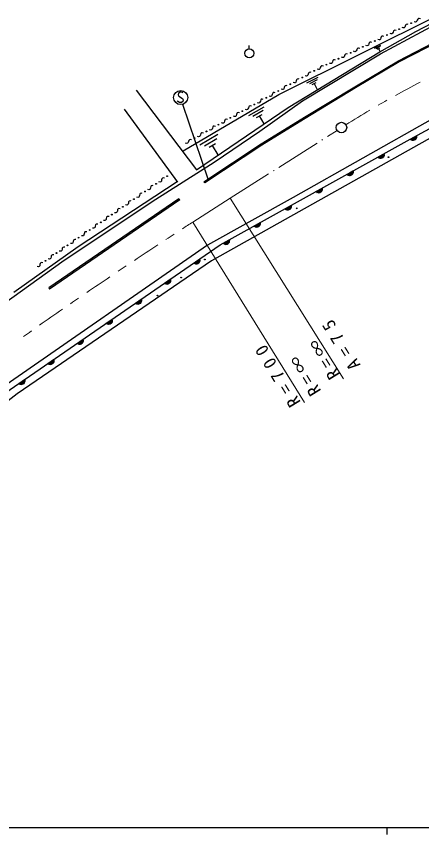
# Model space of a CAD drawing. Units: millimetres, scale not verified. Extents: x 40000 to 680000, y 20000 to 380000.
# Drawn here: x 115147 to 172954, y 204000 to 320626 of the extents above; entities that cross this region are included whole.
import ezdxf

# ---------------------------------------------------------------- set-up
doc = ezdxf.new("R2010")
doc.units = ezdxf.units.MM
doc.header["$LTSCALE"] = 1000
doc.linetypes.add('USER2', pattern=[8.199999, 6.452459, -0.806557, 0.134426, -0.806557])
for name, color, linetype, lineweight in [('M-BGD', 7, 'Continuous', 25), ('M-BMK', 2, 'Continuous', 13), ('M-BMK-OTRS', 5, 'Continuous', 25), ('M-BMK-SRVR', 3, 'Continuous', 25), ('M-STR-HTXT', 7, 'Continuous', 13), ('M-STR-STR3', 7, 'Continuous', 25), ('M-STR-STRC', 7, 'Continuous', 25), ('M-TTL-BAND', 7, 'Continuous', 25)]:
    doc.layers.add(name, color=color, linetype=linetype, lineweight=lineweight)
doc.styles.add('ＭＳ ゴシック', font='')
doc.styles.get('ＭＳ ゴシック').set_extended_font_data('MS Gothic')

msp = doc.modelspace()

# ---------------------------------------------------------------- linework, layer by layer
at = {"layer": 'M-BGD'}
for p, q in [((152596, 309476), (180597, 323434)), ((172061, 319816), (171902, 319867)), ((172186, 319834), (172061, 319816)), ((172277, 319922), (172186, 319834)), ((172334, 320078), (172277, 319922)), ((172392, 320235), (172334, 320078)), ((172483, 320322), (172392, 320235)), ((172608, 320340), (172483, 320322)), ((172767, 320290), (172608, 320340)), ((167092, 315280), (174881, 319477)), ((168933, 318545), (168876, 318389)), ((169025, 318633), (168933, 318545)), ((169150, 318651), (169025, 318633)), ((169308, 318600), (169150, 318651)), ((170332, 318972), (170173, 319022)), ((170457, 318990), (170332, 318972)), ((170548, 319077), (170457, 318990)), ((170605, 319234), (170548, 319077)), ((170663, 319390), (170605, 319234)), ((170754, 319478), (170663, 319390)), ((170879, 319496), (170754, 319478)), ((171037, 319445), (170879, 319496)), ((166873, 317282), (166714, 317333)), ((166998, 317300), (166873, 317282)), ((167089, 317388), (166998, 317300)), ((167147, 317544), (167089, 317388)), ((167204, 317701), (167147, 317544)), ((167295, 317788), (167204, 317701)), ((167420, 317806), (167295, 317788)), ((167579, 317755), (167420, 317806)), ((168602, 318127), (168444, 318178)), ((168728, 318145), (168602, 318127)), ((168819, 318232), (168728, 318145)), ((168876, 318389), (168819, 318232)), ((148371, 316017), (148371, 316459)), ((163837, 316099), (163746, 316011)), ((163962, 316117), (163837, 316099)), ((164121, 316066), (163962, 316117)), ((165144, 316437), (164985, 316488)), ((165269, 316456), (165144, 316437)), ((165360, 316543), (165269, 316456)), ((165418, 316700), (165360, 316543)), ((165475, 316856), (165418, 316700)), ((165566, 316943), (165475, 316856)), ((165691, 316962), (165566, 316943)), ((165850, 316911), (165691, 316962)), ((166220, 316090), (167115, 316536)), ((167043, 316321), (166435, 316018)), ((166649, 315946), (166971, 316106)), ((155955, 308582), (167092, 315280)), ((161959, 315010), (161902, 314854)), ((162017, 315167), (161959, 315010)), ((162108, 315254), (162017, 315167)), ((162233, 315272), (162108, 315254)), ((162392, 315221), (162233, 315272)), ((163415, 315593), (163256, 315644)), ((163540, 315611), (163415, 315593)), ((163631, 315698), (163540, 315611)), ((163688, 315855), (163631, 315698)), ((163746, 316011), (163688, 315855)), ((166810, 316026), (167042, 315561)), ((159957, 313903), (159798, 313954)), ((160082, 313921), (159957, 313903)), ((160173, 314009), (160082, 313921)), ((160230, 314165), (160173, 314009)), ((160288, 314322), (160230, 314165)), ((160379, 314409), (160288, 314322)), ((160504, 314428), (160379, 314409)), ((160662, 314377), (160504, 314428)), ((161686, 314748), (161527, 314799)), ((161811, 314766), (161686, 314748)), ((161902, 314854), (161811, 314766)), ((156923, 312647), (156835, 312552)), ((157049, 312672), (156923, 312647)), ((157214, 312630), (157049, 312672)), ((158227, 313059), (158069, 313110)), ((158352, 313077), (158227, 313059)), ((158444, 313164), (158352, 313077)), ((158501, 313321), (158444, 313164)), ((158558, 313477), (158501, 313321)), ((158650, 313565), (158558, 313477)), ((158774, 313583), (158650, 313565)), ((158933, 313532), (158774, 313583)), ((155076, 311430), (155027, 311267)), ((155125, 311593), (155076, 311430)), ((155213, 311687), (155125, 311593)), ((155339, 311713), (155213, 311687)), ((155503, 311670), (155339, 311713)), ((156523, 312107), (156359, 312150)), ((156649, 312133), (156523, 312107)), ((156581, 311154), (158192, 311957)), ((156737, 312227), (156649, 312133)), ((156786, 312390), (156737, 312227)), ((156835, 312552), (156786, 312390)), ((158062, 311571), (156967, 311024)), ((153103, 310188), (152938, 310230)), ((153317, 310308), (153229, 310214)), ((153366, 310470), (153317, 310308)), ((153415, 310633), (153366, 310470)), ((153503, 310727), (153415, 310633)), ((153629, 310753), (153503, 310727)), ((153793, 310710), (153629, 310753)), ((154813, 311147), (154648, 311190)), ((154939, 311173), (154813, 311147)), ((155027, 311267), (154939, 311173)), ((157353, 310895), (157933, 311184)), ((157643, 311040), (158061, 310202)), ((132227, 310118), (140862, 298773)), ((138958, 301477), (152596, 309476)), ((151393, 309228), (151228, 309271)), ((151519, 309254), (151393, 309228)), ((151606, 309348), (151519, 309254)), ((151656, 309511), (151606, 309348)), ((151705, 309673), (151656, 309511)), ((151793, 309767), (151705, 309673)), ((151919, 309793), (151793, 309767)), ((152083, 309751), (151919, 309793)), ((153229, 310214), (153103, 310188)), ((149683, 308268), (149518, 308311)), ((149809, 308294), (149683, 308268)), ((149896, 308388), (149809, 308294)), ((149856, 304251), (155955, 308582)), ((149946, 308551), (149896, 308388)), ((149995, 308714), (149946, 308551)), ((150083, 308808), (149995, 308714)), ((150209, 308834), (150083, 308808)), ((150373, 308791), (150209, 308834)), ((130524, 307411), (138148, 297007)), ((146575, 306794), (146525, 306632)), ((146662, 306888), (146575, 306794)), ((146789, 306914), (146662, 306888)), ((146953, 306871), (146789, 306914)), ((147972, 307309), (147808, 307351)), ((148099, 307334), (147972, 307309)), ((148186, 307429), (148099, 307334)), ((148236, 307591), (148186, 307429)), ((148285, 307754), (148236, 307591)), ((148373, 307848), (148285, 307754)), ((148316, 306489), (150473, 307754)), ((148499, 307874), (148373, 307848)), ((148663, 307831), (148499, 307874)), ((150330, 307206), (148864, 306347)), ((144815, 305672), (144766, 305509)), ((144865, 305834), (144815, 305672)), ((144952, 305929), (144865, 305834)), ((145078, 305954), (144952, 305929)), ((145243, 305912), (145078, 305954)), ((146262, 306349), (146098, 306392)), ((146388, 306375), (146262, 306349)), ((146476, 306469), (146388, 306375)), ((146525, 306632), (146476, 306469)), ((149411, 306204), (150188, 306659)), ((149799, 306431), (150457, 305310)), ((171323, 303135), (176729, 306064)), ((142842, 304430), (142678, 304472)), ((142968, 304455), (142842, 304430)), ((143056, 304550), (142968, 304455)), ((176461, 304589), (142983, 285790)), ((143105, 304712), (143056, 304550)), ((143155, 304875), (143105, 304712)), ((143242, 304969), (143155, 304875)), ((143368, 304995), (143242, 304969)), ((143533, 304952), (143368, 304995)), ((144552, 305389), (144388, 305432)), ((144678, 305415), (144552, 305389)), ((144766, 305509), (144678, 305415)), ((141132, 303470), (140968, 303512)), ((141258, 303496), (141132, 303470)), ((141346, 303590), (141258, 303496)), ((141316, 302305), (143904, 303822)), ((141395, 303752), (141346, 303590)), ((141444, 303915), (141395, 303752)), ((141532, 304009), (141444, 303915)), ((141658, 304035), (141532, 304009)), ((141823, 303992), (141658, 304035)), ((143347, 299827), (149856, 304251)), ((171323, 303135), (172202, 303611)), ((171386, 303101), (172195, 303540)), ((172206, 303477), (171433, 303058)), ((171479, 303015), (172217, 303415)), ((172193, 303334), (171560, 302991)), ((171641, 302967), (172169, 303253)), ((172179, 303235), (172119, 303134)), ((172219, 303370), (172179, 303235)), ((172202, 303611), (172224, 303487)), ((172224, 303487), (172219, 303370)), ((139422, 302510), (139257, 302553)), ((139548, 302536), (139422, 302510)), ((139636, 302630), (139548, 302536)), ((139685, 302793), (139636, 302630)), ((139734, 302955), (139685, 302793)), ((139822, 303050), (139734, 302955)), ((139948, 303075), (139822, 303050)), ((140112, 303033), (139948, 303075)), ((143733, 303165), (141973, 302133)), ((142630, 301962), (143562, 302508)), ((143096, 302235), (143885, 300890)), ((144196, 288049), (171323, 303135)), ((171415, 303049), (171323, 303135)), ((171515, 302989), (171415, 303049)), ((171651, 302949), (171515, 302989)), ((171767, 302944), (171651, 302949)), ((172110, 303152), (171758, 302962)), ((171892, 302966), (171767, 302944)), ((172033, 303042), (171892, 302966)), ((172119, 303134), (172033, 303042)), ((166696, 300562), (167570, 301048)), ((166760, 300529), (167564, 300976)), ((167576, 300914), (166806, 300486)), ((167570, 301048), (167593, 300924)), ((167593, 300924), (167589, 300807)), ((134499, 294253), (143347, 299827)), ((166789, 300477), (166696, 300562)), ((166890, 300418), (166789, 300477)), ((166853, 300444), (167587, 300852)), ((167026, 300379), (166890, 300418)), ((167564, 300770), (166935, 300420)), ((167016, 300397), (167541, 300689)), ((167143, 300376), (167026, 300379)), ((167482, 300588), (167133, 300393)), ((167267, 300399), (167143, 300376)), ((167407, 300477), (167267, 300399)), ((167492, 300570), (167407, 300477)), ((167550, 300671), (167492, 300570)), ((167589, 300807), (167550, 300671)), ((162282, 298108), (163156, 298594)), ((163156, 298594), (163180, 298469)), ((135893, 297468), (135860, 297305)), ((135970, 297568), (135893, 297468)), ((136090, 297605), (135970, 297568)), ((136255, 297579), (136090, 297605)), ((162376, 298022), (162282, 298108)), ((162347, 298075), (163151, 298522)), ((162477, 297964), (162376, 298022)), ((163162, 298459), (162393, 298032)), ((162440, 297989), (163174, 298397)), ((162613, 297925), (162477, 297964)), ((163151, 298316), (162521, 297966)), ((162603, 297942), (163127, 298234)), ((162729, 297921), (162613, 297925)), ((163069, 298133), (162719, 297939)), ((162854, 297945), (162729, 297921)), ((162993, 298022), (162854, 297945)), ((163079, 298116), (162993, 298022)), ((163137, 298217), (163079, 298116)), ((163176, 298353), (163137, 298217)), ((163180, 298469), (163176, 298353)), ((134316, 296372), (134283, 296209)), ((134393, 296472), (134316, 296372)), ((134513, 296509), (134393, 296472)), ((134678, 296483), (134513, 296509)), ((135630, 297005), (135466, 297031)), ((135751, 297042), (135630, 297005)), ((135828, 297142), (135751, 297042)), ((135860, 297305), (135828, 297142)), ((132706, 295113), (132673, 294949)), ((132739, 295276), (132706, 295113)), ((132816, 295376), (132739, 295276)), ((132936, 295413), (132816, 295376)), ((133100, 295387), (132936, 295413)), ((134053, 295909), (133889, 295935)), ((134174, 295946), (134053, 295909)), ((134250, 296046), (134174, 295946)), ((134283, 296209), (134250, 296046)), ((157869, 295653), (158743, 296139)), ((157962, 295568), (157869, 295653)), ((157933, 295620), (158737, 296067)), ((158063, 295509), (157962, 295568)), ((158749, 296005), (157980, 295577)), ((158026, 295535), (158760, 295943)), ((158199, 295471), (158063, 295509)), ((158737, 295861), (158108, 295511)), ((158190, 295488), (158714, 295780)), ((158316, 295467), (158199, 295471)), ((158656, 295679), (158306, 295484)), ((158440, 295490), (158316, 295467)), ((158580, 295568), (158440, 295490)), ((158665, 295661), (158580, 295568)), ((158724, 295762), (158665, 295661)), ((158762, 295898), (158724, 295762)), ((158743, 296139), (158766, 296015)), ((158766, 296015), (158762, 295898)), ((121618, 285641), (134499, 294253)), ((131129, 294016), (131096, 293853)), ((131162, 294179), (131129, 294016)), ((131238, 294279), (131162, 294179)), ((131359, 294316), (131238, 294279)), ((131523, 294290), (131359, 294316)), ((132476, 294812), (132312, 294838)), ((132597, 294849), (132476, 294812)), ((132673, 294949), (132597, 294849)), ((129519, 292757), (129443, 292657)), ((129552, 292920), (129519, 292757)), ((129585, 293083), (129552, 292920)), ((129661, 293183), (129585, 293083)), ((129782, 293220), (129661, 293183)), ((129946, 293194), (129782, 293220)), ((130899, 293716), (130735, 293742)), ((131020, 293753), (130899, 293716)), ((131096, 293853), (131020, 293753)), ((153456, 293199), (154330, 293685)), ((153549, 293113), (153456, 293199)), ((153520, 293166), (154324, 293613)), ((153650, 293055), (153549, 293113)), ((154336, 293551), (153566, 293123)), ((153613, 293080), (154347, 293488)), ((153786, 293016), (153650, 293055)), ((154324, 293407), (153695, 293057)), ((153776, 293034), (154301, 293325)), ((153903, 293012), (153786, 293016)), ((154242, 293224), (153893, 293030)), ((154027, 293036), (153903, 293012)), ((154167, 293113), (154027, 293036)), ((154252, 293207), (154167, 293113)), ((154310, 293308), (154252, 293207)), ((154349, 293444), (154310, 293308)), ((154330, 293685), (154353, 293560)), ((154353, 293560), (154349, 293444)), ((127942, 291661), (127865, 291560)), ((127975, 291824), (127942, 291661)), ((128008, 291987), (127975, 291824)), ((128084, 292087), (128008, 291987)), ((128205, 292124), (128084, 292087)), ((128369, 292098), (128205, 292124)), ((129322, 292620), (129158, 292646)), ((129443, 292657), (129322, 292620)), ((126168, 290427), (126003, 290453)), ((126288, 290464), (126168, 290427)), ((126365, 290564), (126288, 290464)), ((126398, 290727), (126365, 290564)), ((126431, 290891), (126398, 290727)), ((126507, 290991), (126431, 290891)), ((126628, 291028), (126507, 290991)), ((126792, 291002), (126628, 291028)), ((127745, 291523), (127581, 291550)), ((127865, 291560), (127745, 291523)), ((149042, 290744), (149916, 291230)), ((149136, 290659), (149042, 290744)), ((149106, 290711), (149910, 291158)), ((149237, 290600), (149136, 290659)), ((149922, 291096), (149153, 290668)), ((149200, 290626), (149934, 291034)), ((149373, 290562), (149237, 290600)), ((149911, 290952), (149281, 290602)), ((149363, 290579), (149887, 290871)), ((149489, 290558), (149373, 290562)), ((149829, 290770), (149479, 290575)), ((149613, 290581), (149489, 290558)), ((149753, 290659), (149613, 290581)), ((149839, 290752), (149753, 290659)), ((149897, 290853), (149839, 290752)), ((149936, 290989), (149897, 290853)), ((149916, 291230), (149940, 291106)), ((149940, 291106), (149936, 290989)), ((124591, 289331), (124426, 289357)), ((124711, 289368), (124591, 289331)), ((124788, 289468), (124711, 289368)), ((124821, 289631), (124788, 289468)), ((124854, 289794), (124821, 289631)), ((124930, 289894), (124854, 289794)), ((125051, 289931), (124930, 289894)), ((125215, 289905), (125051, 289931)), ((123014, 288235), (122849, 288261)), ((123134, 288272), (123014, 288235)), ((123211, 288372), (123134, 288272)), ((123244, 288535), (123211, 288372)), ((123276, 288698), (123244, 288535)), ((123353, 288798), (123276, 288698)), ((123474, 288835), (123353, 288798)), ((123638, 288809), (123474, 288835)), ((144629, 288290), (145503, 288776)), ((144722, 288204), (144629, 288290)), ((144693, 288257), (145497, 288704)), ((144823, 288146), (144722, 288204)), ((145509, 288642), (144740, 288214)), ((144786, 288171), (145520, 288580)), ((144959, 288107), (144823, 288146)), ((145497, 288498), (144868, 288148)), ((144949, 288125), (145474, 288416)), ((145076, 288103), (144959, 288107)), ((145416, 288315), (145066, 288121)), ((145200, 288127), (145076, 288103)), ((145340, 288204), (145200, 288127)), ((145425, 288298), (145340, 288204)), ((145484, 288399), (145425, 288298)), ((145522, 288535), (145484, 288399)), ((145503, 288776), (145526, 288651)), ((145526, 288651), (145522, 288535)), ((113482, 266913), (144196, 288049)), ((121437, 287138), (121272, 287165)), ((121557, 287175), (121437, 287138)), ((121634, 287275), (121557, 287175)), ((121667, 287439), (121634, 287275)), ((121699, 287602), (121667, 287439)), ((121776, 287702), (121699, 287602)), ((121896, 287739), (121776, 287702)), ((122061, 287713), (121896, 287739)), ((142983, 285790), (115285, 266808)), ((119860, 286042), (119695, 286068)), ((119980, 286079), (119860, 286042)), ((120057, 286179), (119980, 286079)), ((120089, 286342), (120057, 286179)), ((120122, 286506), (120089, 286342)), ((120199, 286606), (120122, 286506)), ((120319, 286642), (120199, 286606)), ((120484, 286616), (120319, 286642)), ((140444, 285467), (141268, 286034)), ((140511, 285440), (141269, 285962)), ((141286, 285901), (140561, 285402)), ((140612, 285364), (141304, 285840)), ((141288, 285757), (140695, 285349)), ((141268, 286034), (141303, 285912)), ((141310, 285796), (141284, 285657)), ((141303, 285912), (141310, 285796)), ((100403, 270426), (121618, 285641)), ((118282, 284946), (118118, 284972)), ((118403, 284983), (118282, 284946)), ((118480, 285083), (118403, 284983)), ((118512, 285246), (118480, 285083)), ((118545, 285409), (118512, 285246)), ((118622, 285509), (118545, 285409)), ((118742, 285546), (118622, 285509)), ((118907, 285520), (118742, 285546)), ((140545, 285391), (140444, 285467)), ((140651, 285342), (140545, 285391)), ((140790, 285317), (140651, 285342)), ((140779, 285333), (141273, 285673)), ((140906, 285324), (140790, 285317)), ((141225, 285567), (140895, 285340)), ((141028, 285359), (140906, 285324)), ((141160, 285450), (141028, 285359)), ((141236, 285551), (141160, 285450)), ((141284, 285657), (141236, 285551)), ((136284, 282604), (137108, 283171)), ((136385, 282528), (136284, 282604)), ((136351, 282577), (137109, 283099)), ((136491, 282480), (136385, 282528)), ((137126, 283038), (136401, 282539)), ((136452, 282501), (137144, 282978)), ((136630, 282454), (136491, 282480)), ((137128, 282894), (136535, 282486)), ((136619, 282470), (137113, 282811)), ((136746, 282461), (136630, 282454)), ((137065, 282704), (136735, 282478)), ((136868, 282496), (136746, 282461)), ((137000, 282587), (136868, 282496)), ((137076, 282688), (137000, 282587)), ((137124, 282794), (137076, 282688)), ((137108, 283171), (137143, 283050)), ((137150, 282933), (137124, 282794)), ((137143, 283050), (137150, 282933)), ((132124, 279741), (132947, 280308)), ((132191, 279715), (132949, 280236)), ((132966, 280175), (132241, 279677)), ((132292, 279638), (132984, 280115)), ((132968, 280031), (132375, 279623)), ((132459, 279608), (132953, 279948)), ((132964, 279931), (132916, 279825)), ((132947, 280308), (132983, 280187)), ((132990, 280070), (132964, 279931)), ((132983, 280187), (132990, 280070)), ((132225, 279665), (132124, 279741)), ((132331, 279617), (132225, 279665)), ((132470, 279591), (132331, 279617)), ((132586, 279598), (132470, 279591)), ((132904, 279842), (132575, 279615)), ((132708, 279634), (132586, 279598)), ((132840, 279724), (132708, 279634)), ((132916, 279825), (132840, 279724)), ((127964, 276879), (128787, 277445)), ((128065, 276802), (127964, 276879)), ((128031, 276852), (128789, 277373)), ((128171, 276754), (128065, 276802)), ((128806, 277313), (128081, 276814)), ((128132, 276776), (128824, 277252)), ((128310, 276728), (128171, 276754)), ((128808, 277168), (128215, 276760)), ((128298, 276745), (128793, 277085)), ((128426, 276736), (128310, 276728)), ((128744, 276979), (128415, 276752)), ((128548, 276771), (128426, 276736)), ((128680, 276861), (128548, 276771)), ((128756, 276962), (128680, 276861)), ((128804, 277069), (128756, 276962)), ((128787, 277445), (128823, 277324)), ((128830, 277208), (128804, 277069)), ((128823, 277324), (128830, 277208)), ((123803, 274016), (124627, 274583)), ((123871, 273989), (124628, 274511)), ((124646, 274450), (123921, 273951)), ((123972, 273913), (124664, 274389)), ((124648, 274306), (124055, 273897)), ((124138, 273882), (124633, 274222)), ((124584, 274116), (124255, 273889)), ((124596, 274100), (124519, 273999)), ((124644, 274206), (124596, 274100)), ((124627, 274583), (124662, 274461)), ((124670, 274345), (124644, 274206)), ((124662, 274461), (124670, 274345)), ((123905, 273940), (123803, 274016)), ((124011, 273891), (123905, 273940)), ((124150, 273866), (124011, 273891)), ((124266, 273873), (124150, 273866)), ((124388, 273908), (124266, 273873)), ((124519, 273999), (124388, 273908)), ((119643, 271153), (120467, 271720)), ((119744, 271077), (119643, 271153)), ((119710, 271126), (120468, 271648)), ((119850, 271028), (119744, 271077)), ((120486, 271587), (119761, 271088)), ((119811, 271050), (120503, 271526)), ((119990, 271003), (119850, 271028)), ((120488, 271443), (119895, 271035)), ((119978, 271019), (120472, 271359)), ((120106, 271010), (119990, 271003)), ((120424, 271253), (120095, 271027)), ((120228, 271045), (120106, 271010)), ((120359, 271136), (120228, 271045)), ((120435, 271237), (120359, 271136)), ((120484, 271343), (120435, 271237)), ((120467, 271720), (120502, 271598)), ((120510, 271482), (120484, 271343)), ((120502, 271598), (120510, 271482)), ((115483, 268290), (116307, 268857)), ((115584, 268214), (115483, 268290)), ((115550, 268263), (116308, 268785)), ((116326, 268724), (115601, 268225)), ((115651, 268187), (116343, 268664)), ((116328, 268580), (115735, 268172)), ((115818, 268157), (116312, 268497)), ((116264, 268390), (115935, 268164)), ((116199, 268273), (116067, 268182)), ((116275, 268374), (116199, 268273)), ((116324, 268480), (116275, 268374)), ((116307, 268857), (116342, 268736)), ((116349, 268619), (116324, 268480)), ((116342, 268736), (116349, 268619)), ((115690, 268166), (115584, 268214)), ((115829, 268140), (115690, 268166)), ((115946, 268147), (115829, 268140)), ((116067, 268182), (115946, 268147)), ((115285, 266808), (82407, 241762))]:
    msp.add_line(p, q, dxfattribs=at)
for centre, radius in [((171470, 319656), 57.7), ((171470, 319656), 38.5), ((171470, 319656), 19.2), ((171470, 319656), 1.9), ((169741, 318811), 57.7), ((169741, 318811), 38.5), ((169741, 318811), 19.2), ((169741, 318811), 1.9), ((168011, 317967), 57.7), ((168011, 317967), 38.5), ((168011, 317967), 19.2), ((168011, 317967), 1.9), ((164553, 316277), 57.7), ((164553, 316277), 38.5), ((164553, 316277), 19.2), ((164553, 316277), 1.9), ((166282, 317122), 57.7), ((166282, 317122), 38.5), ((166282, 317122), 19.2), ((166282, 317122), 1.9), ((148371, 315371), 646), ((162824, 315432), 57.7), ((162824, 315432), 38.5), ((162824, 315432), 19.2), ((162824, 315432), 1.9), ((159366, 313743), 57.7), ((159366, 313743), 38.5), ((159366, 313743), 19.2), ((159366, 313743), 1.9), ((161095, 314588), 57.7), ((161095, 314588), 38.5), ((161095, 314588), 19.2), ((161095, 314588), 1.9), ((157641, 312870), 58.8), ((157641, 312870), 39.2), ((157641, 312870), 19.6), ((157641, 312870), 2), ((155931, 311910), 58.8), ((155931, 311910), 39.2), ((155931, 311910), 19.6), ((155931, 311910), 2), ((154221, 310950), 58.8), ((154221, 310950), 39.2), ((154221, 310950), 19.6), ((154221, 310950), 2), ((150801, 309031), 58.8), ((150801, 309031), 39.2), ((152511, 309991), 58.8), ((152511, 309991), 39.2), ((152511, 309991), 19.6), ((152511, 309991), 2), ((149091, 308071), 58.8), ((149091, 308071), 39.2), ((149091, 308071), 19.6), ((149091, 308071), 2), ((150801, 309031), 19.6), ((150801, 309031), 2), ((147381, 307111), 58.8), ((147381, 307111), 39.2), ((147381, 307111), 19.6), ((147381, 307111), 2), ((145670, 306152), 58.8), ((145670, 306152), 39.2), ((145670, 306152), 19.6), ((145670, 306152), 2), ((143960, 305192), 58.8), ((143960, 305192), 39.2), ((143960, 305192), 19.6), ((143960, 305192), 2), ((140540, 303273), 58.8), ((140540, 303273), 39.2), ((140540, 303273), 19.6), ((140540, 303273), 2), ((142250, 304232), 58.8), ((142250, 304232), 39.2), ((142250, 304232), 19.6), ((142250, 304232), 2), ((171608, 303135), 50), ((168231, 300567), 50), ((136649, 297853), 57.6), ((136649, 297853), 38.4), ((136649, 297853), 19.2), ((136649, 297853), 1.9), ((135072, 296757), 57.6), ((135072, 296757), 38.4), ((135072, 296757), 19.2), ((135072, 296757), 1.9), ((133495, 295661), 57.6), ((133495, 295661), 38.4), ((133495, 295661), 19.2), ((133495, 295661), 1.9), ((158505, 295833), 50), ((131918, 294564), 57.6), ((131918, 294564), 38.4), ((131918, 294564), 19.2), ((131918, 294564), 1.9), ((130341, 293468), 57.6), ((130341, 293468), 38.4), ((130341, 293468), 19.2), ((130341, 293468), 1.9), ((155129, 293264), 50), ((128763, 292372), 57.6), ((128763, 292372), 38.4), ((128763, 292372), 19.2), ((128763, 292372), 1.9), ((127186, 291276), 57.6), ((127186, 291276), 38.4), ((127186, 291276), 19.2), ((127186, 291276), 1.9), ((125609, 290179), 57.6), ((125609, 290179), 38.4), ((125609, 290179), 19.2), ((125609, 290179), 1.9), ((124032, 289083), 57.6), ((124032, 289083), 38.4), ((124032, 289083), 19.2), ((124032, 289083), 1.9), ((145403, 288531), 50), ((120878, 286891), 57.6), ((120878, 286891), 38.4), ((120878, 286891), 19.2), ((122455, 287987), 57.6), ((122455, 287987), 38.4), ((122455, 287987), 19.2), ((122455, 287987), 1.9), ((119301, 285794), 57.6), ((119301, 285794), 38.4), ((119301, 285794), 19.2), ((119301, 285794), 1.9), ((120878, 286891), 1.9), ((142026, 285962), 50), ((138649, 283393), 50), ((135273, 280825), 50)]:
    msp.add_circle(centre, radius, dxfattribs=at)
at = {"layer": 'M-BMK', "linetype": 'USER2'}
for p, q in [((145665, 294703), (160884, 304377)), ((140295, 291304), (145665, 294703))]:
    msp.add_line(p, q, dxfattribs=at)
at = {"layer": 'M-BMK'}
for centre, radius, start, end in [((241987, 178192), 150000, 117.49695, 119.02484), ((241987, 178192), 150000, 119.5596, 120.09436), ((241987, 178192), 150000, 120.62912, 122.15701), ((520192, -296640), 700000, 122.86832, 123.01123), ((520192, -296640), 700000, 123.12582, 123.24042), ((520192, -296640), 700000, 123.35501, 123.68243), ((520192, -296640), 700000, 123.797, 123.91159), ((520192, -296640), 700000, 124.02618, 124.35361), ((520192, -296640), 700000, 124.4682, 124.58279), ((520192, -296640), 700000, 124.69736, 125.02478), ((520192, -296640), 700000, 125.13937, 125.25397)]:
    msp.add_arc(centre, radius, start, end, dxfattribs=at)
at = {"layer": 'M-BMK-OTRS'}
for p, q in [((172130, 318493), (175882, 320450)), ((166987, 315590), (172130, 318493)), ((153904, 307623), (166987, 315590)), ((140862, 298773), (153904, 307623)), ((174481, 306003), (154637, 294826)), ((123963, 287833), (138079, 297095)), ((154637, 294826), (142417, 287997)), ((142417, 287997), (113097, 267700)), ((114792, 281315), (123963, 287833))]:
    msp.add_line(p, q, dxfattribs=at)
at = {"layer": 'M-BMK-SRVR'}
msp.add_circle((161517, 304780), 750, dxfattribs=at)
at = {"layer": 'M-STR-HTXT'}
for p, q in [((161810, 268976), (145665, 294703)), ((140295, 291304), (156251, 265573))]:
    msp.add_line(p, q, dxfattribs=at)
at = {"layer": 'M-STR-STR3'}
for p, q in [((169651, 314311), (177508, 318375)), ((177595, 318195), (169748, 314137)), ((163433, 310591), (169651, 314311)), ((169748, 314137), (163536, 310419)), ((156232, 306251), (163433, 310591)), ((163536, 310419), (156336, 306080)), ((150065, 302456), (156232, 306251)), ((156336, 306080), (150173, 302288)), ((141898, 297053), (150065, 302456)), ((150173, 302288), (142009, 296886)), ((142009, 296886), (141898, 297053)), ((138331, 294622), (119773, 281926)), ((138444, 294457), (119886, 281761)), ((138444, 294457), (138331, 294622)), ((119773, 281926), (119886, 281761))]:
    msp.add_line(p, q, dxfattribs=at)
at = {"layer": 'M-STR-STRC'}
for p, q in [((138263, 309689), (138223, 309449)), ((138223, 309449), (138303, 309249)), ((138503, 309809), (138263, 309689)), ((138303, 309249), (138863, 308929)), ((138663, 309809), (138503, 309809)), ((138823, 309769), (138663, 309809)), ((138903, 309689), (138823, 309769)), ((138183, 308489), (138103, 308609)), ((138423, 308369), (138183, 308489)), ((138703, 308369), (138423, 308369)), ((138903, 308489), (138703, 308369)), ((138863, 308929), (138943, 308729)), ((138943, 308729), (138903, 308489)), ((142482, 297439), (138911, 308071))]:
    msp.add_line(p, q, dxfattribs=at)
msp.add_circle((138583, 309049), 1000, dxfattribs=at)
at = {"layer": 'M-TTL-BAND'}
for p, q in [((40000, 205000), (579000, 205000)), ((168000, 205000), (168000, 204000))]:
    msp.add_line(p, q, dxfattribs=at)

# ---------------------------------------------------------------- texts
at = {"layer": 'M-STR-HTXT', "char_height": 1833, "attachment_point": 7, "style": 'ＭＳ ゴシック'}
for s, insert, rotation in [('\\T1.76;A=75', (164324, 270963), 121.7), ('\\T1.48;R=∞', (161406, 269590), 121.7), ('\\T1.72;R=700', (155781, 265654), 121.5), ('\\T1.48;R=∞', (158680, 267244), 121.7)]:
    msp.add_mtext(s, dxfattribs=dict(at, insert=insert, rotation=rotation))

doc.saveas('drawing.dxf')
